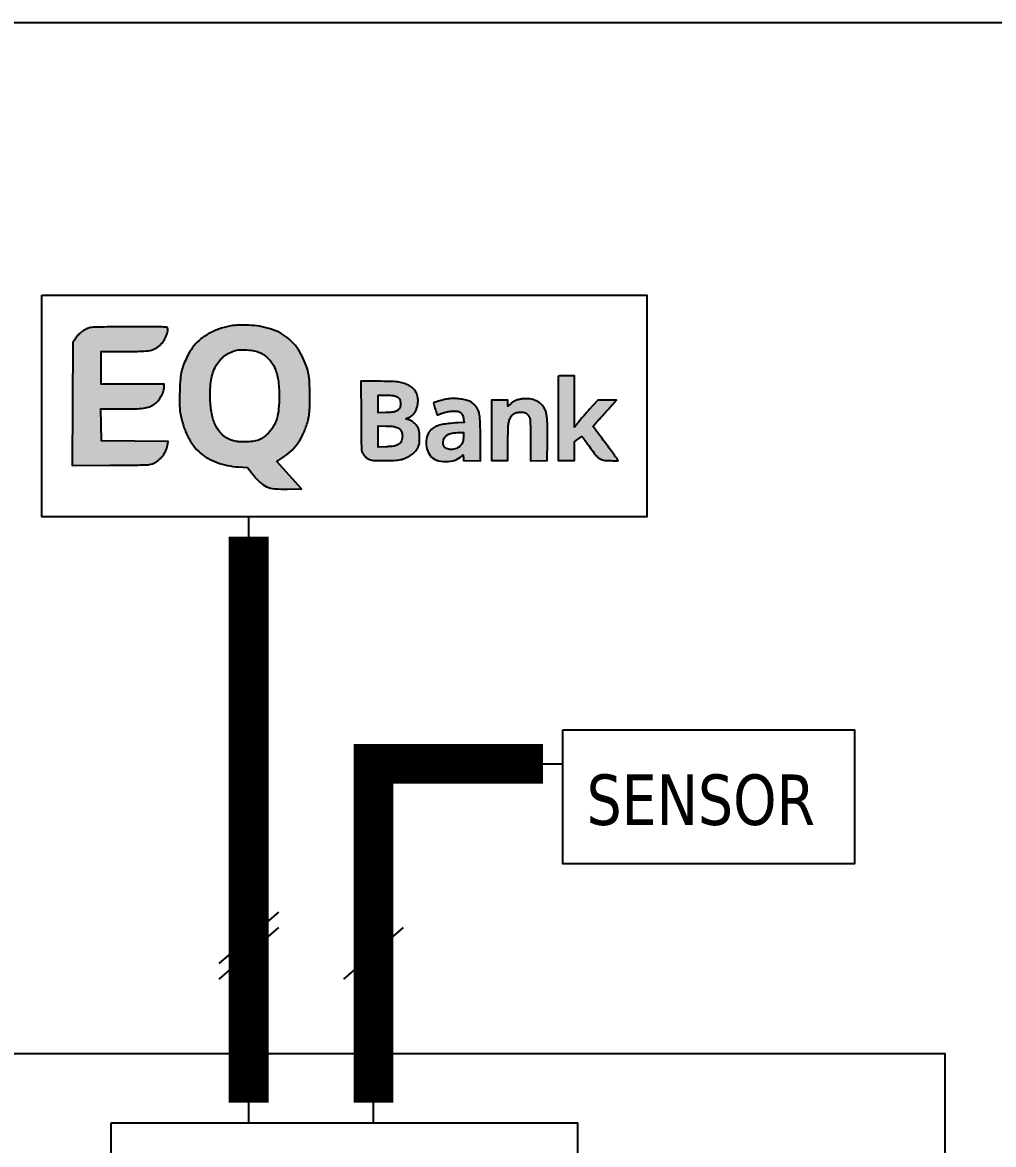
# Model space of a CAD drawing. Header units: millimetres. Extents: x 430 to 9320, y -2045 to 5442.
# Drawn here: x 2617 to 3106, y 2541 to 3106 of the extents above; entities that cross this region are included whole.
import ezdxf

# ---------------------------------------------------------------- set-up
doc = ezdxf.new("R2010")
doc.units = ezdxf.units.MM
doc.layers.add('def', color=7, linetype='Continuous', plot=False)
doc.styles.get("Standard").update_dxf_attribs({"font": 'Arial.ttf'})

msp = doc.modelspace()

# ---------------------------------------------------------------- hatches: boundary and pattern name
h = msp.add_hatch(color=2)
h.dxf.hatch_style = 1
edge = h.paths.add_edge_path()
edge.add_arc((2653.07, 2943.28), 9.3, 101.0553, 114.4272)
edge.add_arc((2654.33, 2940.5), 12.35, 114.4272, 125.2375)
edge.add_arc((2654.89, 2939.71), 13.32, 125.2375, 135.6504)
edge.add_arc((2655, 2939.6), 13.48, 135.6504, 145.9729)
edge.add_line((2643.83, 2947.14), (2642.38, 2944.99))
edge.add_line((2642.38, 2944.99), (2642.11, 2883.15))
edge.add_line((2642.11, 2883.15), (2661.02, 2883.16))
edge.add_arc((2660.88, 3846.48), 963.33, 270.00819, 270.47916)
edge.add_arc((2665.58, 3284.4), 401.22, 270.4792, 271.3854)
edge.add_arc((2663.31, 3378.18), 495.03, 271.3854, 271.9671)
edge.add_arc((2680.1, 2889.47), 6.04, 271.967, 285.5213)
edge.add_arc((2679.16, 2892.86), 9.55, 285.5213, 304.4374)
edge.add_arc((2677.14, 2895.8), 13.12, 304.4374, 319.3506)
edge.add_arc((2676.64, 2896.23), 13.78, 319.3506, 333.8983)
edge.add_arc((2678.23, 2895.45), 12, 333.8984, 350.0337)
edge.add_line((2690.05, 2893.37), (2690.37, 2895.17))
edge.add_line((2690.37, 2895.17), (2673.59, 2895.3))
edge.add_line((2673.59, 2895.3), (2656.82, 2895.43))
edge.add_line((2656.82, 2895.43), (2656.56, 2911.55))
edge.add_line((2656.56, 2911.55), (2667.07, 2911.55))
edge.add_arc((2667.07, 3199.23), 287.68, 270.0001, 271.5287)
edge.add_arc((2673.97, 2940.48), 28.84, 271.5288, 279.806)
edge.add_arc((2676.96, 2923.2), 11.3, 279.8061, 294.7663)
edge.add_arc((2676.9, 2923.32), 11.44, 294.7663, 309.5901)
edge.add_arc((2678.48, 2921.41), 8.96, 309.5902, 323.6672)
edge.add_arc((2672.41, 2925.87), 16.49, 323.6672, 332.5814)
edge.add_arc((2673.01, 2925.57), 15.82, 332.5815, 341.5938)
edge.add_arc((2682.18, 2922.51), 6.16, 341.5938, 359.8278)
edge.add_line((2688.34, 2922.5), (2688.34, 2924.06))
edge.add_line((2688.34, 2924.06), (2656.58, 2924.06))
edge.add_line((2656.58, 2924.06), (2656.58, 2940.42))
edge.add_line((2656.58, 2940.42), (2668.28, 2940.42))
edge.add_arc((2668.28, 3313.88), 373.46, 270, 271.3558)
edge.add_arc((2676.53, 2965.26), 24.74, 271.3558, 281.1914)
edge.add_arc((2679.62, 2949.65), 8.83, 281.1914, 300.5873)
edge.add_arc((2677.44, 2953.35), 13.13, 300.5872, 315.0001)
edge.add_arc((2679.75, 2951.04), 9.86, 315, 328.727)
edge.add_arc((2673.15, 2955.05), 17.57, 328.7269, 337.6303)
edge.add_arc((2674.19, 2954.62), 16.45, 337.6304, 346.3354)
edge.add_arc((2687.72, 2951.33), 2.53, 346.3354, 380.9936)
edge.add_arc((2689.49, 2952.01), 0.633, 20.9937, 85.9991)
edge.add_arc((2683.6, 2867.86), 84.99, 85.9991, 88.0026)
edge.add_arc((2681.45, 2806.11), 146.78, 88.0026, 89.9014)
edge.add_arc((2677.95, 772.96), 2179.93, 89.90142, 90.16613)
edge.add_arc((2674.06, 2116.05), 836.84, 90.16617, 90.65387)
edge.add_arc((2670.57, 2421.85), 531.01, 90.6539, 91.3396)
edge.add_arc((2675.91, 2193.67), 759.25, 91.33964, 91.74369)
edge.add_arc((2653.09, 2943.17), 9.41, 91.7437, 101.0553)
h = msp.add_hatch(color=2)
h.dxf.hatch_style = 1
h.paths.add_polyline_path([(2717.14, 2952.13, 0.041017), (2711.77, 2949.89, 0.042659), (2707.06, 2946.91, 0.059605), (2703.48, 2943.45, 0.033609), (2701.62, 2940.82, 0.022771), (2699.84, 2937.6, 0.022391), (2698.32, 2934.14, 0.027731), (2697.24, 2930.8, 0.043448), (2696.56, 2926.84, 0.011984), (2696.18, 2920.53, 0.012408), (2696.11, 2914.11, 0.034373), (2696.48, 2909.62, 0.038285), (2697.86, 2903.66, 0.03949), (2700.12, 2898.04, 0.041727), (2703.08, 2893.17, 0.058368), (2706.53, 2889.43, 0.049105), (2710.42, 2886.71, 0.040423), (2715.02, 2884.59, 0.037889), (2720.21, 2883.12, 0.032165), (2725.85, 2882.36), (2730.24, 2882.05), (2732.67, 2879, 0.030703), (2736.59, 2874.64, 0.091703), (2739.9, 2872.41, 0.084209), (2743.96, 2871.41, 0.023289), (2750.53, 2871.23), (2757.54, 2871.36), (2751.32, 2878.24), (2745.11, 2885.12), (2748.77, 2887.57, 0.048887), (2752.76, 2890.84, 0.048474), (2756.04, 2894.83, 0.045576), (2758.66, 2899.61, 0.034854), (2760.65, 2905.23, 0.022788), (2761.19, 2907.58, 0.025276), (2761.49, 2909.88, 0.016172), (2761.63, 2912.91, 0.003722), (2761.66, 2918.04, 0.003815), (2761.61, 2923.11, 0.015568), (2761.47, 2926.18, 0.024026), (2761.17, 2928.51, 0.023331), (2760.65, 2930.81, 0.068965), (2756.51, 2940.45, 0.093334), (2750.21, 2947.49, 0.091361), (2741.66, 2951.86, 0.063315), (2730.93, 2953.64, 0.008607), (2728.69, 2953.69, 0.0074), (2726.33, 2953.66, 0.007468), (2724.19, 2953.57, 0.021216), (2722.71, 2953.43, 0.043399)])
h.paths.add_polyline_path([(2726.4, 2941.24, -0.031023), (2730.06, 2941.22, -0.031012), (2733.72, 2940.74, -0.059386), (2736.54, 2939.84, -0.09124), (2740.93, 2936.76, -0.089521), (2743.97, 2932.31, -0.070744), (2745.72, 2926.18, -0.034479), (2746.29, 2918.04, -0.022883), (2745.99, 2911.52, -0.049356), (2745.04, 2906.59, -0.061085), (2743.32, 2902.64, -0.059436), (2740.68, 2899.18, -0.047907), (2738.32, 2897.18, -0.065645), (2735.85, 2895.89, -0.057719), (2732.89, 2895.2, -0.028118), (2729.01, 2894.96, -0.009571), (2726.61, 2895, -0.0217), (2724.8, 2895.14, -0.041545), (2722.67, 2895.58, -0.095889), (2717.69, 2898.56, -0.087674), (2714.5, 2902.62, -0.072316), (2712.49, 2908.19, -0.038347), (2711.57, 2915.5, -0.041502), (2711.9, 2925.07, -0.082133), (2714.01, 2932.35, -0.103076), (2717.92, 2937.49, -0.099815), (2723.61, 2940.72, -0.065301)], flags=16)
h = msp.add_hatch(color=7)
h.dxf.hatch_style = 1
h.paths.add_polyline_path([(2808.71, 2924.55, 0.039713), (2806.01, 2925.09, 0.02401), (2802.25, 2925.35, 0.005395), (2795.83, 2925.42), (2787.4, 2925.42), (2787.48, 2908.03, 0.000532), (2787.55, 2897.07, 0.006749), (2787.63, 2892.94, 0.01607), (2787.78, 2890.7, 0.090819), (2788.11, 2889.55, 0.051755), (2788.88, 2888.33, 0.048262), (2789.9, 2887.26, 0.049059), (2791.08, 2886.43, 0.057996), (2792.35, 2885.9, 0.067104), (2794.73, 2885.54, 0.008087), (2800.06, 2885.55, 0.008722), (2805.37, 2885.73, 0.05575), (2808.02, 2886.17, 0.041625), (2810.75, 2887.19, 0.051949), (2813.07, 2888.6, 0.056136), (2814.9, 2890.34, 0.086092), (2816.49, 2893.09, 0.094047), (2816.9, 2894.79, 0.00821), (2816.94, 2897.15, 0.022174), (2816.83, 2899.55, 0.053865), (2816.49, 2901.28, 0.065377), (2815.83, 2902.69, 0.048514), (2814.78, 2904.05, 0.053072), (2813.92, 2904.78, 0.025568), (2812.69, 2905.53, 0.02399), (2811.45, 2906.13, 0.159738), (2810.14, 2906.24, -0.364699), (2810.43, 2906.81, -0.048057), (2810.97, 2906.99, 0.084664), (2812.09, 2907.43, 0.077691), (2814.06, 2909.12, 0.047092), (2814.84, 2910.23, 0.049555), (2815.47, 2911.64, 0.030944), (2815.93, 2913.39, 0.031117), (2816.17, 2915.16, 0.056568), (2816.11, 2916.62, 0.042545), (2815.52, 2919.05, 0.073107), (2814.58, 2920.91, 0.075931), (2813.17, 2922.37, 0.04955), (2811.17, 2923.61, 0.044509)])
h.paths.add_polyline_path([(2807.32, 2913.86, -0.031458), (2807.11, 2912.18, -0.189722), (2804.57, 2910.17, -0.048631), (2802.75, 2909.84, -0.010711), (2799.97, 2909.69), (2796.02, 2909.55), (2796.02, 2918.49), (2799.69, 2918.48, -0.009226), (2802.19, 2918.41, -0.03819), (2803.99, 2918.19, -0.154381), (2806.97, 2916.57, -0.094995)], flags=16)
h.paths.add_polyline_path([(2800.1, 2902.92), (2796.02, 2903.03), (2796.02, 2892.37), (2800.14, 2892.5, 0.004387), (2802.52, 2892.6, 0.023964), (2803.8, 2892.72, 0.041796), (2804.71, 2892.93, 0.038005), (2805.6, 2893.3, 0.023269), (2806.15, 2893.61, 0.044614), (2807.16, 2894.36, 0.115374), (2807.69, 2895.03, 0.056947), (2808.18, 2896.76, 0.038775), (2808.28, 2898.05, 0.056505), (2808.16, 2899.18, 0.056153), (2807.82, 2900.16, 0.070555), (2807.29, 2900.97, 0.097482), (2806.06, 2901.9, 0.129219), (2803.58, 2902.77, 0.007653)], flags=16)
h.paths.add_polyline_path([(2838.88, 2907.57, 0.06279), (2838.46, 2908.61, 0.072662), (2837.84, 2909.4, 0.07106), (2837.02, 2909.99, 0.104022), (2835.55, 2910.41, 0.035058), (2833.3, 2910.4, 0.033454), (2830.77, 2910.05, 0.043468), (2827.75, 2909.14, -0.004667), (2825.77, 2908.51, -0.000874), (2824.85, 2911.36, -0.001194), (2823.85, 2914.52, -0.014181), (2826.48, 2915.44, -0.019671), (2828.92, 2916.11, -0.02213), (2831.32, 2916.56, -0.035507), (2834.01, 2916.74, -0.027319), (2836.94, 2916.58, -0.027801), (2839.76, 2916.11, -0.057333), (2842.71, 2915.07, -0.047384), (2844.58, 2913.52, -0.04574), (2846.09, 2911.71, -0.07909), (2847.01, 2909.08, -0.026787), (2847.34, 2906.5, -0.014927), (2847.5, 2902.57, -0.002991), (2847.55, 2895.55), (2847.56, 2885.5), (2839.11, 2885.65), (2838.97, 2887.14, 0.003843), (2838.87, 2888.15, 0.132026), (2838.78, 2888.37, 0.746765), (2838.6, 2888.39, -0.143823), (2834.85, 2885.78, -0.08158), (2830.07, 2885.01, -0.083303), (2825.38, 2885.8, -0.147136), (2822.24, 2888.08, -0.098818), (2820.56, 2891.51, -0.087066), (2820.22, 2895.49, -0.091736), (2821.25, 2899.16, -0.127964), (2823.46, 2901.74, -0.058684), (2825.55, 2902.84, -0.039297), (2828.14, 2903.62, -0.028731), (2831.56, 2904.17, -0.011372), (2836.3, 2904.53), (2839.32, 2904.69), (2839.13, 2906.25, 0.036641)])
h.paths.add_polyline_path([(2833.25, 2899.31, 0.097935), (2830.79, 2898.39, 0.139223), (2829.37, 2896.84, 0.15951), (2828.92, 2893.85, 0.187311), (2829.26, 2892.64, 0.181284), (2831.51, 2891.22, 0.101433), (2834.16, 2891.21, 0.097642), (2836.68, 2892.26, 0.130708), (2838.31, 2894.11, 0.034062), (2838.6, 2894.8, 0.050801), (2838.91, 2896.11, 0.020091), (2839.03, 2897.5), (2839.12, 2899.65), (2836.9, 2899.62, 0.038013)], flags=16)
h.paths.add_polyline_path([(2898.85, 2907.25, 0.002737), (2897.34, 2905.5, 0.016358), (2896.11, 2903.96, -0.000779), (2894.84, 2902.37, -0.000014), (2894.85, 2906.2, -0.000599), (2894.87, 2910.36, -0.000359), (2894.91, 2915.3), (2895, 2928.19), (2891, 2928.19, 0.004317), (2889.46, 2928.18, 0.012779), (2886.92, 2928.07, 0.119748), (2886.82, 2928.01, 0.196556), (2886.74, 2927.83, 0.000103), (2886.69, 2921.66, 0.001346), (2886.65, 2914.79, 0.000818), (2886.63, 2906.67), (2886.63, 2885.52), (2894.95, 2885.52), (2894.95, 2894.92), (2896.89, 2896.53, -0.016288), (2897.88, 2897.3, -0.007536), (2898.58, 2897.79, -0.00179), (2900.33, 2895.48, -0.004332), (2902.41, 2892.6, 0.005191), (2904.87, 2889.21, 0.031842), (2906.26, 2887.56, 0.059954), (2907.43, 2886.6, 0.056779), (2908.82, 2885.93, 0.069526), (2910.14, 2885.66, 0.007484), (2913.25, 2885.51, 0.002857), (2916.59, 2885.43, 0.420134), (2916.84, 2885.67, 0.158766), (2916.8, 2885.79, 0.000127), (2915.01, 2888.24, 0.001372), (2913.01, 2890.97, 0.000839), (2910.62, 2894.19, -0.000932), (2908.24, 2897.42, -0.001508), (2906.22, 2900.17, -0.000221), (2904.29, 2902.81, -0.00068), (2905.91, 2904.67, -0.003534), (2907.63, 2906.61, -0.002177), (2909.68, 2908.86, 0.000714), (2911.77, 2911.15, 0.001026), (2913.61, 2913.18, 0.000537), (2915.17, 2914.91, 0.038675), (2916, 2916), (2911.39, 2915.99), (2906.72, 2915.98), (2902.37, 2911.21, 0.002778), (2900.6, 2909.23, 0.002812)])
h = msp.add_hatch(color=7)
h.dxf.hatch_style = 1
edge = h.paths.add_edge_path()
edge.add_arc((2870.34, 2901.36), 15.28, 96.4753, 103.1385)
edge.add_arc((2869.13, 2906.54), 9.95, 103.1385, 112.3247)
edge.add_arc((2868.67, 2907.66), 8.74, 112.3247, 122.1815)
edge.add_arc((2868.72, 2907.58), 8.84, 122.1815, 131.9583)
edge.add_line((2862.81, 2914.15), (2861.42, 2912.9))
edge.add_line((2861.42, 2912.9), (2861.42, 2916))
edge.add_line((2861.42, 2916), (2853.1, 2916))
edge.add_line((2853.1, 2916), (2853.1, 2885.52))
edge.add_line((2853.1, 2885.52), (2861.42, 2885.52))
edge.add_line((2861.42, 2885.52), (2861.42, 2894.31))
edge.add_arc((3282.4, 2894.11), 420.98, 179.1266, 179.9718, ccw=False)
edge.add_arc((2893.98, 2900.03), 32.52, 173.6222, 179.1265, ccw=False)
edge.add_arc((2872.57, 2902.42), 10.97, 162.6813, 173.6222, ccw=False)
edge.add_arc((2870.38, 2903.11), 8.67, 149.6281, 162.6813, ccw=False)
edge.add_arc((2867.53, 2904.77), 5.38, 133.8424, 149.628, ccw=False)
edge.add_arc((2866.52, 2905.82), 3.92, 113.8411, 133.8424, ccw=False)
edge.add_arc((2866.93, 2904.91), 4.92, 96.3547, 113.8411, ccw=False)
edge.add_arc((2867.66, 2898.33), 11.54, 87.1092, 96.3547, ccw=False)
edge.add_arc((2866.6, 2877.29), 32.61, 84.8259, 87.1092, ccw=False)
edge.add_arc((2869.32, 2907.3), 2.47, 69.77, 84.8258, ccw=False)
edge.add_arc((2869.64, 2908.17), 1.55, 48.9147, 69.7699, ccw=False)
edge.add_arc((2865.67, 2903.62), 7.59, 42.5031, 48.9147, ccw=False)
edge.add_arc((2867.69, 2905.47), 4.85, 35.4607, 42.5032, ccw=False)
edge.add_arc((2865.41, 2903.84), 7.65, 30.453, 35.4608, ccw=False)
edge.add_arc((2865.75, 2904.05), 7.25, 25.3749, 30.453, ccw=False)
edge.add_arc((2869.6, 2905.87), 2.98, 15.5187, 25.3748, ccw=False)
edge.add_arc((2868.96, 2905.69), 3.65, 2.2736, 15.5187, ccw=False)
edge.add_arc((2669.87, 2897.79), 202.9, 1.5321, 2.2735, ccw=False)
edge.add_arc((2682.71, 2898.13), 190.06, 0.5139, 1.5321, ccw=False)
edge.add_arc((2386.82, 2895.48), 485.95, 0.0088, 0.5139, ccw=False)
edge.add_line((2872.78, 2895.55), (2872.78, 2885.5))
edge.add_line((2872.78, 2885.5), (2881.23, 2885.65))
edge.add_line((2881.23, 2885.65), (2881.31, 2894.94))
edge.add_arc((2401.67, 2898.96), 479.65, 359.5201, 360.4006)
edge.add_arc((2823.24, 2901.9), 58.07, 0.4006, 4.5683)
edge.add_arc((2859.15, 2904.77), 22.05, 4.5684, 11.9217)
edge.add_arc((2871.86, 2907.45), 9.06, 11.9218, 26.2109)
edge.add_arc((2871.97, 2907.51), 8.93, 26.211, 46.1001)
edge.add_arc((2871.95, 2907.49), 8.96, 46.1001, 65.9417)
edge.add_arc((2871.23, 2905.87), 10.74, 65.9417, 83.8464)
edge.add_arc((2870.55, 2899.53), 17.12, 83.8464, 96.4754)

# ---------------------------------------------------------------- linework, layer by layer
for p, q in [((2730.91, 2552.48), (2730.91, 2857.27)), ((2793.68, 2552.48), (2793.68, 2732.94)), ((2793.68, 2732.94), (2889.11, 2732.94)), ((2745.91, 2658.42), (2715.92, 2632.51)), ((2745.91, 2650.58), (2715.92, 2624.66)), ((2808.67, 2650.58), (2778.68, 2624.66))]:
    msp.add_line(p, q)
for points in [[(2626.78, 2968.76), (2931.34, 2968.76), (2931.34, 2857.27), (2626.78, 2857.27)], [(2889.11, 2750.08), (3035.79, 2750.08), (3035.79, 2682.69), (2889.11, 2682.69)], [(2661.73, 2552.48), (2896.39, 2552.48), (2896.39, 2416.52), (2661.73, 2416.52)]]:
    msp.add_lwpolyline(points, close=True)
for points in [[(2651.29, 2952.41, 0.058412), (2649.22, 2951.75, 0.047204), (2647.2, 2950.59, 0.045466), (2645.36, 2949.02, 0.045071), (2643.83, 2947.14), (2642.38, 2944.99), (2642.11, 2883.15), (2661.02, 2883.16, 0.002055), (2668.94, 2883.19, 0.003954), (2675.28, 2883.29, 0.002538), (2680.3, 2883.44, 0.059211), (2681.71, 2883.66, 0.082725), (2684.56, 2884.98, 0.065163), (2687.09, 2887.26, 0.063562), (2689.01, 2890.17, 0.07052), (2690.05, 2893.37), (2690.37, 2895.17), (2673.59, 2895.3), (2656.82, 2895.43), (2656.56, 2911.55), (2667.07, 2911.55, 0.00667), (2674.74, 2911.65, 0.036132), (2678.88, 2912.06, 0.065369), (2681.69, 2912.94, 0.064771), (2684.19, 2914.51, 0.0615), (2685.7, 2916.1, 0.038915), (2687.05, 2918.28, 0.039344), (2688.02, 2920.57, 0.079729), (2688.34, 2922.5), (2688.34, 2924.06), (2656.58, 2924.06), (2656.58, 2940.42), (2668.28, 2940.42, 0.005916), (2677.12, 2940.53, 0.042942), (2681.34, 2940.99, 0.084833), (2684.12, 2942.05, 0.062971), (2686.72, 2944.07, 0.059967), (2688.17, 2945.92, 0.038868), (2689.41, 2948.36, 0.038001), (2690.18, 2950.73, 0.152388), (2690.08, 2952.24, 0.291499), (2689.53, 2952.64, 0.008742), (2686.57, 2952.8, 0.008285), (2681.7, 2952.89, 0.001155), (2671.63, 2952.88, 0.002128), (2664.51, 2952.83, 0.002992), (2658.16, 2952.72, 0.001763), (2652.8, 2952.58, 0.040652)], [(2722.71, 2953.43, 0.043399), (2717.14, 2952.13, 0.041017), (2711.77, 2949.89, 0.042659), (2707.06, 2946.91, 0.059605), (2703.48, 2943.45, 0.033608), (2701.62, 2940.82, 0.022771), (2699.84, 2937.6, 0.022391), (2698.32, 2934.14, 0.027731), (2697.24, 2930.8, 0.043448), (2696.56, 2926.84, 0.011984), (2696.18, 2920.53, 0.012408), (2696.11, 2914.11, 0.034374), (2696.48, 2909.62, 0.03828), (2697.86, 2903.66, 0.039493), (2700.12, 2898.04, 0.041729), (2703.08, 2893.17, 0.058368), (2706.53, 2889.43, 0.049105), (2710.42, 2886.71, 0.040427), (2715.02, 2884.59, 0.037885), (2720.21, 2883.12, 0.032165), (2725.85, 2882.36), (2730.24, 2882.05), (2732.67, 2879, 0.030703), (2736.59, 2874.64, 0.091709), (2739.9, 2872.41, 0.084204), (2743.96, 2871.41, 0.023289), (2750.53, 2871.23), (2757.54, 2871.36), (2751.32, 2878.24), (2745.11, 2885.12), (2748.77, 2887.57, 0.048887), (2752.76, 2890.84, 0.048476), (2756.04, 2894.83, 0.045574), (2758.66, 2899.61, 0.034854), (2760.65, 2905.23, 0.022788), (2761.19, 2907.58, 0.025276), (2761.49, 2909.88, 0.016172), (2761.63, 2912.91, 0.003722), (2761.66, 2918.04, 0.003815), (2761.61, 2923.11, 0.015568), (2761.47, 2926.18, 0.024026), (2761.17, 2928.51, 0.02333), (2760.65, 2930.81, 0.068965), (2756.51, 2940.45, 0.093356), (2750.21, 2947.49, 0.091342), (2741.66, 2951.86, 0.063315), (2730.93, 2953.64, 0.008608), (2728.69, 2953.69, 0.007399), (2726.33, 2953.66, 0.007468), (2724.19, 2953.57, 0.021216)], [(2736.54, 2939.84, -0.091243), (2740.93, 2936.76, -0.08952), (2743.97, 2932.31, -0.070744), (2745.72, 2926.18, -0.034479), (2746.29, 2918.04, -0.022883), (2745.99, 2911.52, -0.049356), (2745.04, 2906.59, -0.061085), (2743.32, 2902.64, -0.059442), (2740.68, 2899.18, -0.047902), (2738.32, 2897.18, -0.065642), (2735.85, 2895.89, -0.057719), (2732.89, 2895.2, -0.028118), (2729.01, 2894.96, -0.009571), (2726.61, 2895, -0.0217), (2724.8, 2895.14, -0.028134), (2723.35, 2895.4, -0.038756), (2722.09, 2895.81, -0.08564), (2717.69, 2898.56, -0.087655), (2714.5, 2902.62, -0.072316), (2712.49, 2908.19, -0.038343), (2711.57, 2915.49, -0.041505), (2711.9, 2925.07, -0.082132), (2714.01, 2932.35, -0.103076), (2717.92, 2937.49, -0.099815), (2723.61, 2940.72, -0.065302), (2726.4, 2941.24, -0.031023), (2730.06, 2941.22, -0.031012), (2733.72, 2940.74, -0.059382)], [(2787.48, 2908.03, 0.000532), (2787.55, 2897.07, 0.006749), (2787.63, 2892.94, 0.01607), (2787.78, 2890.7, 0.090819), (2788.11, 2889.55, 0.051756), (2788.88, 2888.33, 0.048262), (2789.9, 2887.26, 0.04906), (2791.08, 2886.43, 0.057996), (2792.35, 2885.9, 0.067104), (2794.73, 2885.54, 0.00808), (2800.06, 2885.55, 0.00873), (2805.37, 2885.73, 0.055751), (2808.02, 2886.17, 0.041622), (2810.75, 2887.19, 0.051949), (2813.07, 2888.6, 0.056139), (2814.9, 2890.34, 0.064879), (2816.19, 2892.37, 0.024157), (2816.6, 2893.38, 0.04661), (2816.82, 2894.22, 0.032305), (2816.91, 2895.28, 0.006531), (2816.94, 2897.15, 0.022174), (2816.83, 2899.55, 0.053865), (2816.49, 2901.28, 0.065379), (2815.83, 2902.69, 0.048513), (2814.78, 2904.05, 0.053072), (2813.92, 2904.78, 0.025568), (2812.69, 2905.53, 0.02399), (2811.45, 2906.13, 0.099315), (2810.64, 2906.3, -0.098407), (2810.25, 2906.38, -0.428183), (2810.17, 2906.57, -0.181223), (2810.43, 2906.81, -0.048057), (2810.97, 2906.99, 0.07639), (2811.98, 2907.38, 0.043853), (2813.06, 2908.13, 0.04182), (2814.06, 2909.12, 0.047092), (2814.84, 2910.23, 0.049555), (2815.47, 2911.64, 0.030944), (2815.93, 2913.39, 0.031117), (2816.17, 2915.16, 0.056568), (2816.11, 2916.62, 0.042545), (2815.52, 2919.05, 0.073108), (2814.58, 2920.91, 0.075932), (2813.17, 2922.37, 0.04955), (2811.17, 2923.61, 0.044508), (2808.71, 2924.55, 0.039714), (2806.01, 2925.09, 0.02401), (2802.25, 2925.35, 0.005395), (2795.83, 2925.42), (2787.4, 2925.42)], [(2886.82, 2928.01, 0.196556), (2886.74, 2927.83, 0.000103), (2886.69, 2921.66, 0.001346), (2886.65, 2914.79, 0.000818), (2886.63, 2906.67), (2886.63, 2885.52), (2894.95, 2885.52), (2894.95, 2894.92), (2896.62, 2896.31, -0.006596), (2897.28, 2896.85, -0.009691), (2897.88, 2897.3, -0.005527), (2898.39, 2897.66, -0.15288), (2898.54, 2897.71, -0.233754), (2898.69, 2897.63, -0.001105), (2899.78, 2896.21, -0.004743), (2901, 2894.56, -0.002942), (2902.41, 2892.6, 0.005191), (2904.87, 2889.21, 0.031842), (2906.26, 2887.56, 0.059954), (2907.43, 2886.6, 0.05678), (2908.82, 2885.93, 0.069524), (2910.14, 2885.66, 0.007484), (2913.25, 2885.51, 0.002857), (2916.59, 2885.43, 0.420134), (2916.84, 2885.67, 0.158766), (2916.8, 2885.79, 0.000127), (2915.01, 2888.24, 0.001373), (2913.01, 2890.97, 0.000838), (2910.62, 2894.19, -0.000932), (2908.24, 2897.42, -0.001508), (2906.22, 2900.17, -0.000205), (2904.43, 2902.62, -0.113598), (2904.36, 2902.79, -0.226834), (2904.41, 2902.95, -0.000632), (2905.91, 2904.67, -0.003534), (2907.63, 2906.61, -0.002177), (2909.68, 2908.86, 0.000714), (2911.77, 2911.15, 0.001027), (2913.61, 2913.18, 0.000537), (2915.17, 2914.91, 0.016388), (2915.54, 2915.36), (2916.05, 2916), (2911.39, 2915.99), (2906.72, 2915.98), (2902.37, 2911.21, 0.002778), (2900.6, 2909.23, 0.002812), (2898.85, 2907.25, 0.002737), (2897.34, 2905.5, 0.011463), (2896.47, 2904.43, -0.001434), (2895.86, 2903.66, -0.002348), (2895.35, 2903.01, -0.000282), (2894.89, 2902.43, -0.227169), (2894.86, 2902.42, -0.415585), (2894.84, 2902.44, -0.000014), (2894.85, 2906.2, -0.000598), (2894.87, 2910.36, -0.000359), (2894.91, 2915.31), (2895, 2928.19), (2891, 2928.19, 0.004317), (2889.46, 2928.18, 0.006714), (2888.12, 2928.14, 0.002511), (2886.99, 2928.08, 0.184872)], [(2804.74, 2917.99, -0.063169), (2806.01, 2917.37, -0.107956), (2806.83, 2916.53, -0.102462), (2807.25, 2915.39, -0.052826), (2807.32, 2913.86, -0.016744), (2807.24, 2912.96, -0.045243), (2807.1, 2912.34, -0.058909), (2806.88, 2911.85, -0.050131), (2806.54, 2911.4, -0.071127), (2805.56, 2910.61, -0.071807), (2804.41, 2910.12, -0.044288), (2802.75, 2909.84, -0.010711), (2799.97, 2909.69), (2796.02, 2909.55), (2796.02, 2918.49), (2799.69, 2918.48, -0.006717), (2801.51, 2918.45, -0.016388), (2802.85, 2918.36, -0.021997), (2803.89, 2918.22, -0.036662)], [(2831.32, 2916.56, 0.02213), (2828.92, 2916.11, 0.019671), (2826.48, 2915.44, 0.01157), (2824.33, 2914.7, 0.313955), (2824.01, 2914.23, 0.076546), (2824.07, 2913.84, 0.000936), (2824.85, 2911.36, 0.000768), (2825.66, 2908.86, 0.095596), (2825.82, 2908.57, 0.302544), (2825.89, 2908.55, 0.001652), (2826.59, 2908.76, 0.006232), (2827.4, 2909.03, 0.003825), (2828.34, 2909.36, -0.034729), (2830.77, 2910.05, -0.033454), (2833.3, 2910.4, -0.035057), (2835.55, 2910.41, -0.104022), (2837.02, 2909.99, -0.07106), (2837.84, 2909.4, -0.072662), (2838.46, 2908.61, -0.062789), (2838.88, 2907.57, -0.036641), (2839.13, 2906.25), (2839.32, 2904.69), (2836.3, 2904.53, 0.011372), (2831.56, 2904.17, 0.028731), (2828.14, 2903.62, 0.039297), (2825.55, 2902.84, 0.058683), (2823.46, 2901.74, 0.127965), (2821.25, 2899.16, 0.091735), (2820.22, 2895.49, 0.087065), (2820.56, 2891.51, 0.098819), (2822.24, 2888.08, 0.147136), (2825.38, 2885.8, 0.083303), (2830.07, 2885.01, 0.08158), (2834.85, 2885.78, 0.129426), (2838.31, 2888.04, -0.026294), (2838.64, 2888.38, -0.443682), (2838.78, 2888.37, -0.132026), (2838.87, 2888.15, -0.003843), (2838.97, 2887.14), (2839.11, 2885.65), (2847.56, 2885.5), (2847.55, 2895.55, 0.002991), (2847.5, 2902.57, 0.014927), (2847.34, 2906.5, 0.026787), (2847.01, 2909.08, 0.056715), (2846.43, 2911, 0.06097), (2845.72, 2912.22, 0.033569), (2844.58, 2913.52, 0.0336), (2843.28, 2914.66, 0.063085), (2842.08, 2915.36, 0.044653), (2839.76, 2916.11, 0.027801), (2836.94, 2916.58, 0.027318), (2834.01, 2916.74, 0.035508)], [(2868.62, 2916.54, 0.029082), (2866.87, 2916.23, 0.040104), (2865.35, 2915.75, 0.043035), (2864.01, 2915.06, 0.042685), (2862.81, 2914.15), (2861.42, 2912.9), (2861.42, 2916), (2853.1, 2916), (2853.1, 2885.52), (2861.42, 2885.52), (2861.42, 2894.31, -0.003688), (2861.47, 2900.52, -0.024022), (2861.67, 2903.64, -0.047775), (2862.1, 2905.69, -0.057017), (2862.89, 2907.49, -0.068987), (2863.81, 2908.65, -0.087494), (2864.94, 2909.41, -0.076447), (2866.38, 2909.8, -0.040363), (2868.24, 2909.86, -0.009963), (2869.54, 2909.76, -0.065788), (2870.17, 2909.62, -0.09125), (2870.65, 2909.34, -0.027983), (2871.26, 2908.74, -0.030738), (2871.64, 2908.28, -0.021854), (2872, 2907.72, -0.022161), (2872.3, 2907.15, -0.043032), (2872.48, 2906.67, -0.057857), (2872.61, 2905.84, -0.003235), (2872.7, 2903.21, -0.004443), (2872.76, 2899.84, -0.002204), (2872.78, 2895.55), (2872.78, 2885.5), (2881.23, 2885.65), (2881.31, 2894.94, 0.003842), (2881.31, 2902.31, 0.018187), (2881.13, 2906.53, 0.032096), (2880.72, 2909.33, 0.062429), (2879.99, 2911.46, 0.087001), (2878.17, 2913.95, 0.086792), (2875.61, 2915.67, 0.078283), (2872.38, 2916.55, 0.05516)], [(2805.44, 2902.24, -0.038508), (2806.51, 2901.64, -0.064671), (2807.29, 2900.97, -0.070555), (2807.82, 2900.16, -0.056153), (2808.16, 2899.18, -0.056506), (2808.28, 2898.05, -0.038775), (2808.18, 2896.76, -0.039434), (2807.88, 2895.55, -0.076483), (2807.43, 2894.66, -0.056269), (2807.15, 2894.35, -0.02095), (2806.69, 2893.97, -0.020446), (2806.15, 2893.61, -0.023269), (2805.6, 2893.3, -0.038005), (2804.71, 2892.93, -0.041796), (2803.8, 2892.72, -0.023964), (2802.52, 2892.6, -0.004387), (2800.14, 2892.5), (2796.02, 2892.37), (2796.02, 2903.03), (2800.1, 2902.92, -0.004881), (2802.32, 2902.84, -0.020261), (2803.66, 2902.72, -0.033021), (2804.61, 2902.54, -0.042929)], [(2839.03, 2897.5, -0.015268), (2838.95, 2896.44, -0.02577), (2838.81, 2895.56, -0.029789), (2838.6, 2894.8, -0.034062), (2838.31, 2894.11, -0.130709), (2836.68, 2892.26, -0.097641), (2834.16, 2891.21, -0.101433), (2831.51, 2891.22, -0.154014), (2829.52, 2892.34, -0.048484), (2829.18, 2892.77, -0.070707), (2828.98, 2893.22, -0.053111), (2828.88, 2893.79, -0.016452), (2828.86, 2894.66, -0.116659), (2829.37, 2896.84, -0.139223), (2830.79, 2898.39, -0.097935), (2833.25, 2899.31, -0.038013), (2836.9, 2899.62), (2839.12, 2899.65)]]:
    msp.add_lwpolyline(points, format="xyb", close=True)
at = {"color": 1, "transparency": 33554534, "const_width": 20}
msp.add_lwpolyline([(2730.91, 2562.48), (2730.91, 2847.27)], dxfattribs=at)
at = {"color": 1, "transparency": 33554534}
msp.add_lwpolyline([(2793.68, 2562.48, 20, 20, 0), (2793.68, 2732.94, 20, 20, 0), (2879.11, 2732.94, 0, 0, 0)], format="xyseb", dxfattribs=at)
at = {"transparency": 33554511}
msp.add_lwpolyline([(3081.37, 2064.52), (1192.98, 2064.52), (1192.98, 2587.31), (3081.37, 2587.31)], close=True, dxfattribs=at)
at = {"layer": 'def', "transparency": 33554687}
msp.add_lwpolyline([(430.08, 3105.95), (4081.6, 3105.95), (4081.6, 708.74), (430.08, 708.74)], close=True, dxfattribs=at)

# ---------------------------------------------------------------- texts
at = {"insert": (2901.03, 2727.63), "char_height": 25.3589, "attachment_point": 1}
msp.add_mtext_dynamic_manual_height_columns('{\\fVerdana|b0|i0|c0|p0;\\W0.8;SENSOR}', width=118.3931, gutter_width=126.79, heights=[0], dxfattribs=at)

doc.saveas('drawing.dxf')
